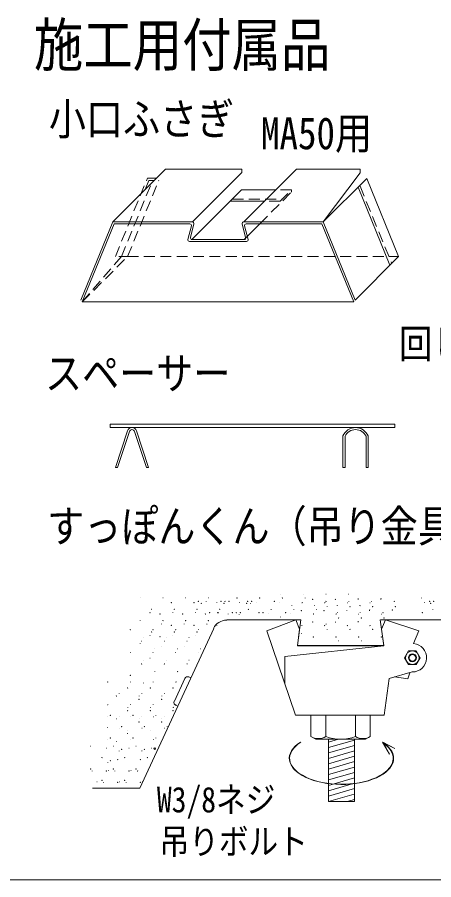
# Model space of a CAD drawing. Units: millimetres, scale not verified. Extents: x -2848 to 2848, y -2045 to 2045.
# Drawn here: x -1297 to -931, y 511 to 1269 of the extents above; entities that cross this region are included whole.
import ezdxf
from ezdxf.enums import TextEntityAlignment as Align

# ---------------------------------------------------------------- set-up
doc = ezdxf.new("R2010")
doc.units = ezdxf.units.MM
doc.header["$LTSCALE"] = 8
doc.linetypes.add('DASHED1', pattern=[1.8, 1.2, -0.6])
doc.layers.add('0-0_特記', color=4, linetype='Continuous', lineweight=9)
doc.styles.add('ＭＳ ゴシック', font='')
doc.styles.get('ＭＳ ゴシック').set_extended_font_data('MS Gothic')

msp = doc.modelspace()

# ---------------------------------------------------------------- linework, layer by layer
at = {"layer": '0-0_特記'}
for p, q in [((-1213.137, 1089.401), (-1166.711, 1135.826)), ((-1166.711, 1135.826), (-1099.562, 1135.826)), ((-1143.159, 1089.401), (-1099.562, 1132.998)), ((-1099.562, 1135.826), (-1099.562, 1132.998)), ((-1097.958, 1089.401), (-1051.532, 1135.826)), ((-1051.532, 1135.826), (-995.465, 1135.826)), ((-1027.947, 1089.401), (-995.465, 1132.503)), ((-995.465, 1135.826), (-995.465, 1132.503)), ((-1184.69, 1117.847), (-1181.422, 1125.826)), ((-1176.711, 1125.826), (-1181.422, 1125.826)), ((-1027.947, 1089.401), (-989.635, 1127.712)), ((-989.635, 1127.712), (-961.495, 1059.05)), ((-1143.486, 1073.924), (-1099.86, 1117.55)), ((-1099.86, 1117.55), (-1069.809, 1117.55)), ((-997.301, 1120.046), (-969.161, 1051.385)), ((-1109.86, 1107.55), (-1079.809, 1107.55)), ((-1097.603, 1073.924), (-1083.815, 1087.712)), ((-999.807, 1020.739), (-961.495, 1059.05)), ((-1240.13, 1019.05), (-1000.939, 1019.05)), ((-1215.462, 911.561), (-964.836, 911.561)), ((-1215.462, 911.561), (-1215.462, 908.561)), ((-964.836, 911.561), (-964.836, 908.561)), ((-1215.462, 908.561), (-964.836, 908.561)), ((-1210.963, 873.353), (-1200.302, 905.677)), ((-1198.592, 905.113), (-1209.068, 873.353)), ((-1194.034, 905.113), (-1183.558, 873.353)), ((-1181.662, 873.353), (-1192.324, 905.677)), ((-1010.538, 873.353), (-1010.538, 901.224)), ((-1008.738, 900.845), (-1008.738, 873.353)), ((-990.224, 873.353), (-990.224, 900.845)), ((-988.424, 873.353), (-988.424, 901.224)), ((-1210.963, 873.353), (-1209.068, 873.353)), ((-1183.558, 873.353), (-1181.662, 873.353)), ((-1010.538, 873.353), (-1008.738, 873.353)), ((-990.224, 873.353), (-988.424, 873.353))]:
    msp.add_line(p, q, dxfattribs=at)
at = {"layer": '0-0_特記', "linetype": 'DASHED1'}
for p, q in [((-1210.936, 1059.05), (-1182.763, 1127.826)), ((-1205.533, 1059.05), (-1178.179, 1125.826)), ((-1200.13, 1059.05), (-1172.776, 1125.826)), ((-1174.711, 1127.826), (-1182.763, 1127.826)), ((-1083.815, 1087.712), (-1055.978, 1115.55)), ((-1055.978, 1117.55), (-1069.809, 1117.55)), ((-995.45, 1120.805), (-967.628, 1052.918)), ((-1107.86, 1109.55), (-1063.978, 1109.55)), ((-1065.978, 1107.55), (-1079.809, 1107.55)), ((-1240.13, 1019.05), (-1200.13, 1059.05)), ((-1240.13, 1019.05), (-1205.533, 1059.05)), ((-1198.161, 1059.05), (-1210.936, 1059.05)), ((-1200.13, 1059.05), (-961.495, 1059.05))]:
    msp.add_line(p, q, dxfattribs=at)
at = {"layer": '0-0_特記', "color": 6, "lineweight": 18}
for p, q in [((-1241.262, 1020.739), (-1213.137, 1089.401)), ((-1240.13, 1019.05), (-1212.004, 1087.712)), ((-1143.159, 1089.401), (-1213.137, 1089.401)), ((-1145.332, 1087.712), (-1212.004, 1087.712)), ((-1147.022, 1073.99), (-1143.969, 1085.958)), ((-1144.849, 1075.679), (-1141.796, 1087.646)), ((-1096.241, 1075.682), (-1099.321, 1087.642)), ((-1097.958, 1089.401), (-1027.947, 1089.401)), ((-1094.062, 1073.994), (-1097.142, 1085.954)), ((-1095.779, 1087.712), (-1029.079, 1087.712)), ((-1029.079, 1087.712), (-1000.939, 1019.05)), ((-1027.947, 1089.401), (-999.807, 1020.739)), ((-1145.658, 1072.236), (-1095.425, 1072.236)), ((-1143.486, 1073.924), (-1097.603, 1073.924)), ((-1052.13, 739.323), (-1077.678, 729.676)), ((-973.085, 739.323), (-943.856, 729.658)), ((-1077.678, 729.676), (-1052.435, 655.664)), ((-943.856, 729.658), (-948.328, 718.569)), ((-1050.623, 716.456), (-974.591, 716.456)), ((-945.981, 712.049), (-942.543, 706.094)), ((-942.543, 706.094), (-945.981, 700.139)), ((-1052.435, 655.664), (-974.313, 655.664)), ((-986.489, 655.664), (-1038.726, 655.664)), ((-1025.666, 655.664), (-1025.666, 636.78)), ((-999.548, 655.664), (-999.548, 636.78)), ((-990.653, 634.375), (-1034.562, 634.375)), ((-1023.266, 579.632), (-1023.266, 634.375)), ((-1023.266, 627.114), (-1000.457, 633.698)), ((-1000.457, 634.375), (-1000.457, 579.632)), ((-1023.266, 622.366), (-1000.457, 628.95)), ((-1023.266, 617.618), (-1000.457, 624.202)), ((-1023.266, 612.87), (-1000.457, 619.453)), ((-1023.266, 608.121), (-1000.457, 614.705)), ((-1023.266, 603.373), (-1000.457, 609.957)), ((-1023.266, 598.625), (-1000.457, 605.209)), ((-1023.266, 593.877), (-1000.457, 600.461)), ((-1023.266, 589.129), (-1000.457, 595.712)), ((-1023.266, 584.38), (-1000.457, 590.964)), ((-1023.266, 579.632), (-1000.555, 586.187)), ((-1023.266, 579.632), (-1000.457, 579.632)), ((-1006.816, 579.632), (-1000.457, 581.468))]:
    msp.add_line(p, q, dxfattribs=at)
at = {"layer": '0-0_特記', "color": 2, "lineweight": 18}
for p, q in [((-1112.909, 739.323), (-1047.582, 739.323)), ((-1047.582, 739.323), (-1050.576, 716.81)), ((-977.648, 739.438), (-974.638, 716.81)), ((-912.306, 739.323), (-977.633, 739.323)), ((-1050.623, 716.456), (-974.591, 716.456)), ((-974.638, 716.81), (-1050.576, 716.81)), ((-1159.018, 667.983), (-1149.875, 687.755)), ((-1146.292, 689.255), (-1144.425, 688.569)), ((-1157.398, 664.034), (-1156.011, 663.525)), ((-1313.403, 510.846), (2848.301, 510.846))]:
    msp.add_line(p, q, dxfattribs=at)
at = {"layer": '0-0_特記', "color": 6, "linetype": 'DASHED1', "lineweight": 18}
msp.add_line((-1023.266, 631.862), (-1014.558, 634.375), dxfattribs=at)
at = {"layer": '0-0_特記', "color": 3, "lineweight": 18}
for p, q in [((-975.723, 631.939), (-964.858, 626.299)), ((-975.723, 631.939), (-969.707, 621.278)), ((-975.493, 631.717), (-964.901, 626.218)), ((-975.493, 631.717), (-969.628, 621.323)), ((-969.588, 621.346), (-975.378, 631.606)), ((-964.922, 626.178), (-975.378, 631.606)), ((-969.549, 621.368), (-975.262, 631.494)), ((-964.942, 626.138), (-975.262, 631.494))]:
    msp.add_line(p, q, dxfattribs=at)
at = {"layer": '0-0_特記', "linetype": 'DASHED1'}
msp.add_lwpolyline([(-1065.978, 1107.55), (-1055.978, 1117.55), (-1055.978, 1115.55)], dxfattribs=at)
at = {"layer": '0-0_特記', "color": 6, "lineweight": 18}
for points in [[(-1052.13, 739.323), (-1048.666, 731.174), (-1050.623, 716.456)], [(-973.085, 739.323), (-976.549, 731.174), (-974.591, 716.456)], [(-1061.758, 682.997), (-1061.758, 707.18), (-974.591, 716.456)], [(-956.295, 706.094), (-952.857, 712.049), (-945.981, 712.049)], [(-945.981, 700.139), (-952.857, 700.139), (-956.295, 706.094)], [(-949.574, 693.573), (-969.91, 687.901), (-974.313, 655.664)], [(-965.283, 689.191), (-953.327, 687.42), (-951.726, 692.737)], [(-1038.726, 655.664), (-1038.726, 636.78), (-1034.562, 634.375)], [(-986.489, 655.664), (-986.489, 636.78), (-990.653, 634.375)]]:
    msp.add_lwpolyline(points, dxfattribs=at)
at = {"layer": '0-0_特記', "color": 2, "lineweight": 18}
msp.add_lwpolyline([(-1124.36, 731.964), (-1189.43, 591.253), (-1230.937, 591.253)], dxfattribs=at)
at = {"layer": '0-0_特記'}
for centre, radius in [((-1189.07, 758.758), 0.1), ((-1169.07, 758.758), 0.1), ((-1149.07, 758.758), 0.1), ((-1129.07, 758.758), 0.1), ((-1103.83, 758.593), 0.1), ((-1083.83, 758.593), 0.1), ((-1065.577, 761.979), 0.1), ((-1063.83, 758.593), 0.1), ((-1045.577, 761.979), 0.1), ((-1043.83, 758.593), 0.1), ((-1025.577, 761.979), 0.1), ((-1005.577, 761.979), 0.1), ((-941.385, 758.593), 0.1), ((-1161.638, 754.563), 0.1), ((-1141.638, 754.563), 0.1), ((-1137.916, 755.69), 0.1), ((-1135.326, 753.914), 0.1), ((-1130.946, 755.69), 0.1), ((-1121.638, 754.563), 0.1), ((-1117.916, 755.69), 0.1), ((-1115.326, 753.914), 0.1), ((-1114.5, 755.69), 0.1), ((-1110.946, 755.69), 0.1), ((-1101.638, 754.563), 0.1), ((-1095.326, 753.914), 0.1), ((-1094.5, 755.69), 0.1), ((-1091.91, 753.914), 0.1), ((-1090.946, 755.69), 0.1), ((-1086.398, 754.722), 0.1), ((-1070.946, 755.69), 0.1), ((-1066.398, 754.722), 0.1), ((-1055.577, 751.979), 0.1), ((-1046.692, 754.404), 0.1), ((-1046.398, 754.722), 0.1), ((-1037.176, 757.466), 0.1), ((-1035.577, 751.979), 0.1), ((-1026.692, 754.404), 0.1), ((-1026.398, 754.722), 0.1), ((-1025.386, 755.69), 0.1), ((-1024.418, 751.018), 0.1), ((-1017.176, 757.466), 0.1), ((-1015.577, 751.979), 0.1), ((-1006.692, 754.404), 0.1), ((-1005.386, 755.69), 0.1), ((-1004.418, 751.018), 0.1), ((-997.176, 757.466), 0.1), ((-997.125, 758.06), 0.1), ((-995.577, 751.979), 0.1), ((-986.692, 754.404), 0.1), ((-985.386, 755.69), 0.1), ((-984.418, 751.018), 0.1), ((-977.176, 757.466), 0.1), ((-977.125, 758.06), 0.1), ((-965.386, 755.69), 0.1), ((-964.418, 751.018), 0.1), ((-938.817, 754.722), 0.1), ((-934.268, 755.69), 0.1), ((-933.304, 753.914), 0.1), ((-930.714, 755.69), 0.1), ((-1180.354, 745.696), 0.1), ((-1179.07, 748.758), 0.1), ((-1171.638, 744.563), 0.1), ((-1160.354, 745.696), 0.1), ((-1159.07, 748.758), 0.1), ((-1151.638, 744.563), 0.1), ((-1140.354, 745.696), 0.1), ((-1139.07, 748.758), 0.1), ((-1131.638, 744.563), 0.1), ((-1127.916, 745.69), 0.1), ((-1120.946, 745.69), 0.1), ((-1120.354, 745.696), 0.1), ((-1119.07, 748.758), 0.1), ((-1111.638, 744.563), 0.1), ((-1107.916, 745.69), 0.1), ((-1104.5, 745.69), 0.1), ((-1101.91, 743.914), 0.1), ((-1100.946, 745.69), 0.1), ((-1093.83, 748.593), 0.1), ((-1084.5, 745.69), 0.1), ((-1080.946, 745.69), 0.1), ((-1076.398, 744.722), 0.1), ((-1073.83, 748.593), 0.1), ((-1060.946, 745.69), 0.1), ((-1056.398, 744.722), 0.1), ((-1053.83, 748.593), 0.1), ((-1047.176, 747.466), 0.1), ((-1036.692, 744.404), 0.1), ((-1036.398, 744.722), 0.1), ((-1033.83, 748.593), 0.1), ((-1027.176, 747.466), 0.1), ((-1016.692, 744.404), 0.1), ((-1016.398, 744.722), 0.1), ((-1015.386, 745.69), 0.1), ((-1007.176, 747.466), 0.1), ((-996.692, 744.404), 0.1), ((-995.386, 745.69), 0.1), ((-987.176, 747.466), 0.1), ((-987.125, 748.06), 0.1), ((-976.692, 744.404), 0.1), ((-975.386, 745.69), 0.1), ((-967.125, 748.06), 0.1), ((-940.714, 745.69), 0.1), ((-931.385, 748.593), 0.1), ((-1189.07, 738.758), 0.1), ((-1169.07, 738.758), 0.1), ((-1149.07, 738.758), 0.1), ((-1129.07, 738.758), 0.1), ((-1065.577, 741.979), 0.1), ((-1037.176, 737.466), 0.1), ((-1017.176, 737.466), 0.1), ((-1014.418, 741.018), 0.1), ((-997.176, 737.466), 0.1), ((-997.125, 738.06), 0.1), ((-994.418, 741.018), 0.1), ((-974.418, 741.018), 0.1), ((-1197.786, 730.699), 0.1), ((-1179.07, 728.758), 0.1), ((-1177.786, 730.699), 0.1), ((-1170.354, 735.696), 0.1), ((-1161.638, 734.563), 0.1), ((-1159.07, 728.758), 0.1), ((-1157.786, 730.699), 0.1), ((-1150.354, 735.696), 0.1), ((-1141.638, 734.563), 0.1), ((-1139.07, 728.758), 0.1), ((-1137.786, 730.699), 0.1), ((-1130.354, 735.696), 0.1), ((-1121.638, 734.563), 0.1), ((-1046.692, 734.404), 0.1), ((-1026.692, 734.404), 0.1), ((-1025.386, 735.69), 0.1), ((-1024.418, 731.018), 0.1), ((-1006.692, 734.404), 0.1), ((-1004.418, 731.018), 0.1), ((-986.692, 734.404), 0.1), ((-984.418, 731.018), 0.1), ((-1187.786, 720.699), 0.1), ((-1186.165, 723.926), 0.1), ((-1180.354, 725.696), 0.1), ((-1171.638, 724.563), 0.1), ((-1167.786, 720.699), 0.1), ((-1166.165, 723.926), 0.1), ((-1160.354, 725.696), 0.1), ((-1147.786, 720.699), 0.1), ((-1146.165, 723.926), 0.1), ((-1140.354, 725.696), 0.1), ((-1047.176, 727.466), 0.1), ((-1036.692, 724.404), 0.1), ((-1016.692, 724.404), 0.1), ((-1014.418, 721.018), 0.1), ((-996.692, 724.404), 0.1), ((-994.418, 721.018), 0.1), ((-976.692, 724.404), 0.1), ((-1189.07, 718.758), 0.1), ((-1176.165, 713.926), 0.1), ((-1170.354, 715.696), 0.1), ((-1156.165, 713.926), 0.1), ((-1150.354, 715.696), 0.1), ((-1136.165, 713.926), 0.1), ((-1197.786, 710.699), 0.1), ((-1180.354, 705.696), 0.1), ((-1177.786, 710.699), 0.1), ((-1157.786, 710.699), 0.1), ((-1137.786, 710.699), 0.1), ((-1024.418, 711.018), 0.1), ((-1187.786, 700.699), 0.1), ((-1186.165, 703.926), 0.1), ((-1167.786, 700.699), 0.1), ((-1166.165, 703.926), 0.1), ((-1147.786, 700.699), 0.1), ((-1146.165, 703.926), 0.1), ((-1197.786, 690.699), 0.1), ((-1176.165, 693.926), 0.1), ((-1156.165, 693.926), 0.1), ((-1217.639, 684.741), 0.1), ((-1197.639, 684.741), 0.1), ((-1186.165, 683.926), 0.1), ((-1177.639, 684.741), 0.1), ((-1157.639, 684.741), 0.1), ((-1200.182, 679.547), 0.1), ((-1180.182, 679.547), 0.1), ((-1160.182, 679.547), 0.1), ((-1209.993, 672.419), 0.1), ((-1207.639, 674.741), 0.1), ((-1190.182, 669.547), 0.1), ((-1189.993, 672.419), 0.1), ((-1187.639, 674.741), 0.1), ((-1170.182, 669.547), 0.1), ((-1169.993, 672.419), 0.1), ((-1167.639, 674.741), 0.1), ((-1217.639, 664.741), 0.1), ((-1199.993, 662.419), 0.1), ((-1197.639, 664.741), 0.1), ((-1179.993, 662.419), 0.1), ((-1177.639, 664.741), 0.1), ((-1159.993, 662.419), 0.1), ((-1157.639, 664.741), 0.1), ((-1217.574, 654.154), 0.1), ((-1215.344, 655.49), 0.1), ((-1209.993, 652.419), 0.1), ((-1207.639, 654.741), 0.1), ((-1200.182, 659.547), 0.1), ((-1197.574, 654.154), 0.1), ((-1195.344, 655.49), 0.1), ((-1189.993, 652.419), 0.1), ((-1187.639, 654.741), 0.1), ((-1180.182, 659.547), 0.1), ((-1177.574, 654.154), 0.1), ((-1175.344, 655.49), 0.1), ((-1169.993, 652.419), 0.1), ((-1167.639, 654.741), 0.1), ((-1160.182, 659.547), 0.1), ((-1217.639, 644.741), 0.1), ((-1205.344, 645.49), 0.1), ((-1190.182, 649.547), 0.1), ((-1185.344, 645.49), 0.1), ((-1170.182, 649.547), 0.1), ((-1165.344, 645.49), 0.1), ((-1207.574, 644.154), 0.1), ((-1200.182, 639.547), 0.1), ((-1199.993, 642.419), 0.1), ((-1187.574, 644.154), 0.1), ((-1179.993, 642.419), 0.1), ((-1167.574, 644.154), 0.1), ((-1217.574, 634.154), 0.1), ((-1215.344, 635.49), 0.1), ((-1209.993, 632.419), 0.1), ((-1197.574, 634.154), 0.1), ((-1195.344, 635.49), 0.1), ((-1177.574, 634.154), 0.1), ((-1175.344, 635.49), 0.1), ((-1232.734, 628.314), 0.1), ((-1218.911, 626.532), 0.1), ((-1212.734, 628.314), 0.1), ((-1207.574, 624.154), 0.1), ((-1205.344, 625.49), 0.1), ((-1198.911, 626.532), 0.1), ((-1192.734, 628.314), 0.1), ((-1187.574, 624.154), 0.1), ((-1185.344, 625.49), 0.1), ((-1178.911, 626.532), 0.1), ((-1176.334, 626.166), 0.76), ((-1222.734, 618.314), 0.1), ((-1215.344, 615.49), 0.1), ((-1208.911, 616.532), 0.1), ((-1202.734, 618.314), 0.1), ((-1188.911, 616.532), 0.1), ((-1182.734, 618.314), 0.1), ((-1232.734, 608.314), 0.1), ((-1217.574, 614.154), 0.1), ((-1217.194, 606.93), 0.1), ((-1212.734, 608.314), 0.1), ((-1197.194, 606.93), 0.1), ((-1192.734, 608.314), 0.1), ((-1231.397, 606.484), 0.1), ((-1218.911, 606.532), 0.1), ((-1211.397, 606.484), 0.1), ((-1198.911, 606.532), 0.1), ((-1191.397, 606.484), 0.1), ((-1227.194, 596.93), 0.1), ((-1222.734, 598.314), 0.1), ((-1221.397, 596.484), 0.1), ((-1208.911, 596.532), 0.1), ((-1207.194, 596.93), 0.1), ((-1202.734, 598.314), 0.1), ((-1201.397, 596.484), 0.1), ((-1188.911, 596.532), 0.1), ((-1187.194, 596.93), 0.1)]:
    msp.add_circle(centre, radius, dxfattribs=at)
at = {"layer": '0-0_特記', "color": 6, "lineweight": 18}
for radius in [5.954, 3.502, 2.934]:
    msp.add_circle((-949.419, 706.094), radius, dxfattribs=at)
for centre, radius, start, end in [((-1145.332, 1086.305), 1.407, 345.688, 90), ((-1143.159, 1087.994), 1.407, 345.688, 90), ((-1097.958, 1087.994), 1.407, 90, 194.44), ((-1095.779, 1086.305), 1.407, 90, 194.439), ((-1145.658, 1073.643), 1.407, 165.688, 270), ((-1143.486, 1075.331), 1.407, 165.688, 270), ((-1097.603, 1075.331), 1.407, 270, 14.44), ((-1095.425, 1073.643), 1.407, 270, 14.439), ((-949.419, 706.094), 12.522, 269.289, 85), ((-1032.197, 648.09), 13.059, 240, 300), ((-1012.607, 671.043), 36.668, 249.136, 290.864), ((-993.018, 648.09), 13.059, 240, 300)]:
    msp.add_arc(centre, radius, start, end, dxfattribs=at)
at = {"layer": '0-0_特記'}
for centre, radius, start, end in [((-1196.313, 904.361), 4.2, 18.255, 161.745), ((-1196.313, 904.361), 2.4, 18.255, 161.745), ((-999.481, 896.561), 12, 22.866, 157.134), ((-999.481, 896.561), 10.2, 24.831, 155.169)]:
    msp.add_arc(centre, radius, start, end, dxfattribs=at)
at = {"layer": '0-0_特記', "color": 2, "lineweight": 18}
for centre, major_axis, start_param, end_param in [((-1112.909, 726.57), (12.752, 0), 1.5707963, 2.705016), ((-1147.274, 686.531), (2.898, 0), 1.2217479, 2.7051207), ((-1156.416, 666.759), (2.898, 0), 2.7051207, 4.3633057)]:
    msp.add_ellipse(centre, major_axis=major_axis, ratio=0.991012, start_param=start_param, end_param=end_param, dxfattribs=at)
at = {"layer": '0-0_特記', "color": 3, "lineweight": 18}
for major_axis, end_param in [((45.923, 0), 6.9324827), ((45.886, 0), 6.9303708), ((45.847, 0), 6.9282415), ((45.81, 0), 6.9260948), ((45.771, 0), 6.923948), ((45.734, 0), 6.9217664), ((45.695, 0), 6.9195673), ((45.658, 0), 6.9173681)]:
    msp.add_ellipse((-1011.862, 617.648), major_axis=major_axis, ratio=0.5, start_param=2.472416, end_param=end_param, dxfattribs=at)
at = {"layer": '0-0_特記'}
msp.add_ellipse((-1011.862, 617.648), major_axis=(45.619, 0), ratio=0.5, start_param=2.472416, end_param=6.9151341, dxfattribs=at)

# ---------------------------------------------------------------- texts
at = {"layer": '0-0_特記', "color": 7, "style": 'ＭＳ ゴシック', "width": 0.85}
for s, height, p in [('施工用付属品', 37.54, (-1282.726, 1215.094)), ('小口ふさぎ', 28.15, (-1269.496, 1157.408)), ('MA50用', 28.15, (-1082.69, 1144.882)), ('回して置く', 25.34, (-961.313, 961.991)), ('スペーサー', 28.15, (-1272.838, 933.722)), ('すっぽんくん（吊り金具）', 28.15, (-1270.993, 799.315)), ('W3/8ネジ', 22.52, (-1174.378, 563.299)), ('吊りボルト', 22.52, (-1172.057, 526.502))]:
    msp.add_text(s, height=height, dxfattribs=at).set_placement(p, align=Align.BOTTOM_LEFT)

doc.saveas('drawing.dxf')
